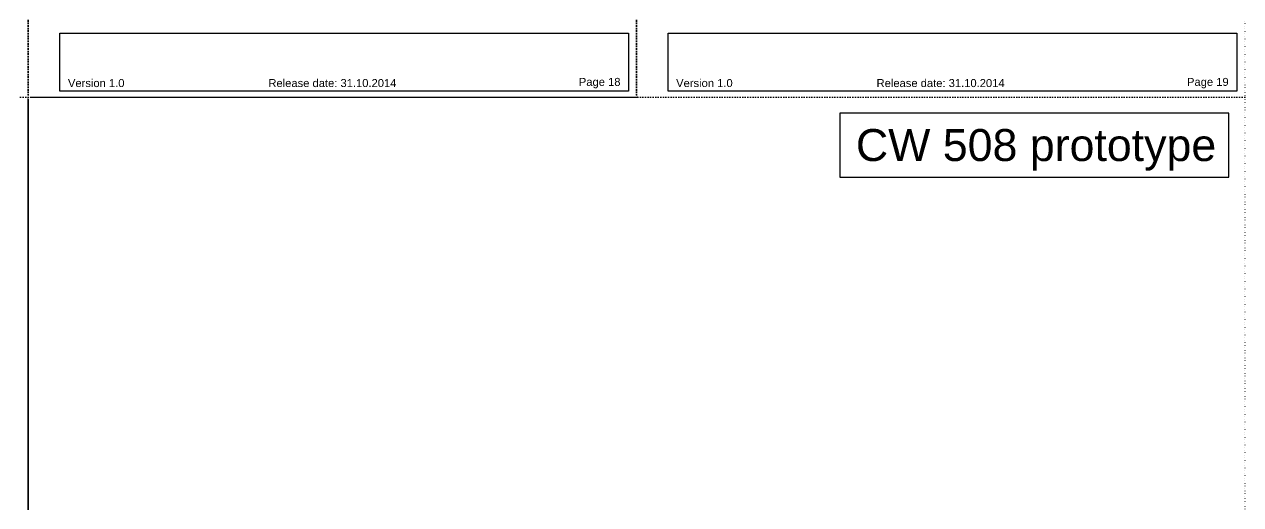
# Model space of a CAD drawing. Header units: millimetres. Extents: x -17234 to -8874, y -2869 to 1211.
# Drawn here: x -14957 to -14197, y -1084 to -784 of the extents above; entities that cross this region are included whole.
import ezdxf
from ezdxf.enums import TextEntityAlignment as Align

# ---------------------------------------------------------------- set-up
doc = ezdxf.new("R2010")
doc.units = ezdxf.units.MM
doc.linetypes.add('ACAD_ISO07W100', pattern=[3, 0, -3])
doc.layers.get('Defpoints').update_dxf_attribs({"linetype": 'ACAD_ISO07W100', "true_color": 0x105689})
doc.layers.add('Text', color=2, linetype='Continuous')
doc.styles.get("Standard").update_dxf_attribs({"font": 'arial.ttf'})

msp = doc.modelspace()

# ---------------------------------------------------------------- linework, layer by layer
at = {"layer": 'Defpoints', "color": 1, "ltscale": 0.5}
for points in [[(-15334.331, -319.239), (-14954.331, -319.239), (-14954.331, -829.239), (-15334.331, -829.239), (-15334.331, -319.239)], [(-14954.331, -319.239), (-14574.331, -319.239), (-14574.331, -829.239), (-14954.331, -829.239), (-14954.331, -319.239)], [(-14574.331, -319.239), (-14194.331, -319.239), (-14194.331, -829.239), (-14574.331, -829.239), (-14574.331, -319.239)], [(-15714.331, -829.239), (-14954.331, -829.239), (-14954.331, -1849.239), (-15714.331, -1849.239), (-15714.331, -829.239)], [(-14954.331, -829.239), (-14194.331, -829.239), (-14194.331, -1849.239), (-14954.331, -1849.239), (-14954.331, -829.239)]]:
    msp.add_lwpolyline(points, dxfattribs=at)
at = {"layer": 'Text', "ltscale": 0.5}
for points in [[(-14579.331, -825.489), (-14934.578, -825.489), (-14934.578, -789.208), (-14579.331, -789.208)], [(-14199.331, -825.489), (-14554.578, -825.489), (-14554.578, -789.208), (-14199.331, -789.208)], [(-14447.277, -879.239), (-14204.331, -879.239), (-14204.331, -839.239), (-14447.277, -839.239)]]:
    msp.add_lwpolyline(points, close=True, dxfattribs=at)

# ---------------------------------------------------------------- texts
at = {"layer": 'Text', "color": 1, "ltscale": 0.5}
msp.add_text('CW 508 prototype ', height=20, dxfattribs=at).set_placement((-14204.331, -849.239), align=Align.TOP_RIGHT)
at = {"layer": 'Text', "color": 1, "ltscale": 0.5, "char_height": 5}
for s, width, insert, attachment_point in [('Version 1.0', 35.05, (-14929.578, -820.489), 4), ('Release date: 31.10.2014', 79.71576, (-14764.331, -820.489), 5), ('Page 18', 25.76623, (-14584.331, -820.489), 6), ('Version 1.0', 35.05, (-14549.578, -820.489), 4), ('Release date: 31.10.2014', 79.71576, (-14384.331, -820.489), 5), ('Page 19', 25.76623, (-14204.331, -820.489), 6)]:
    msp.add_mtext_dynamic_manual_height_columns(s, width=width, gutter_width=12.5, heights=[0], dxfattribs=dict(at, insert=insert, attachment_point=attachment_point))

doc.saveas('drawing.dxf')
